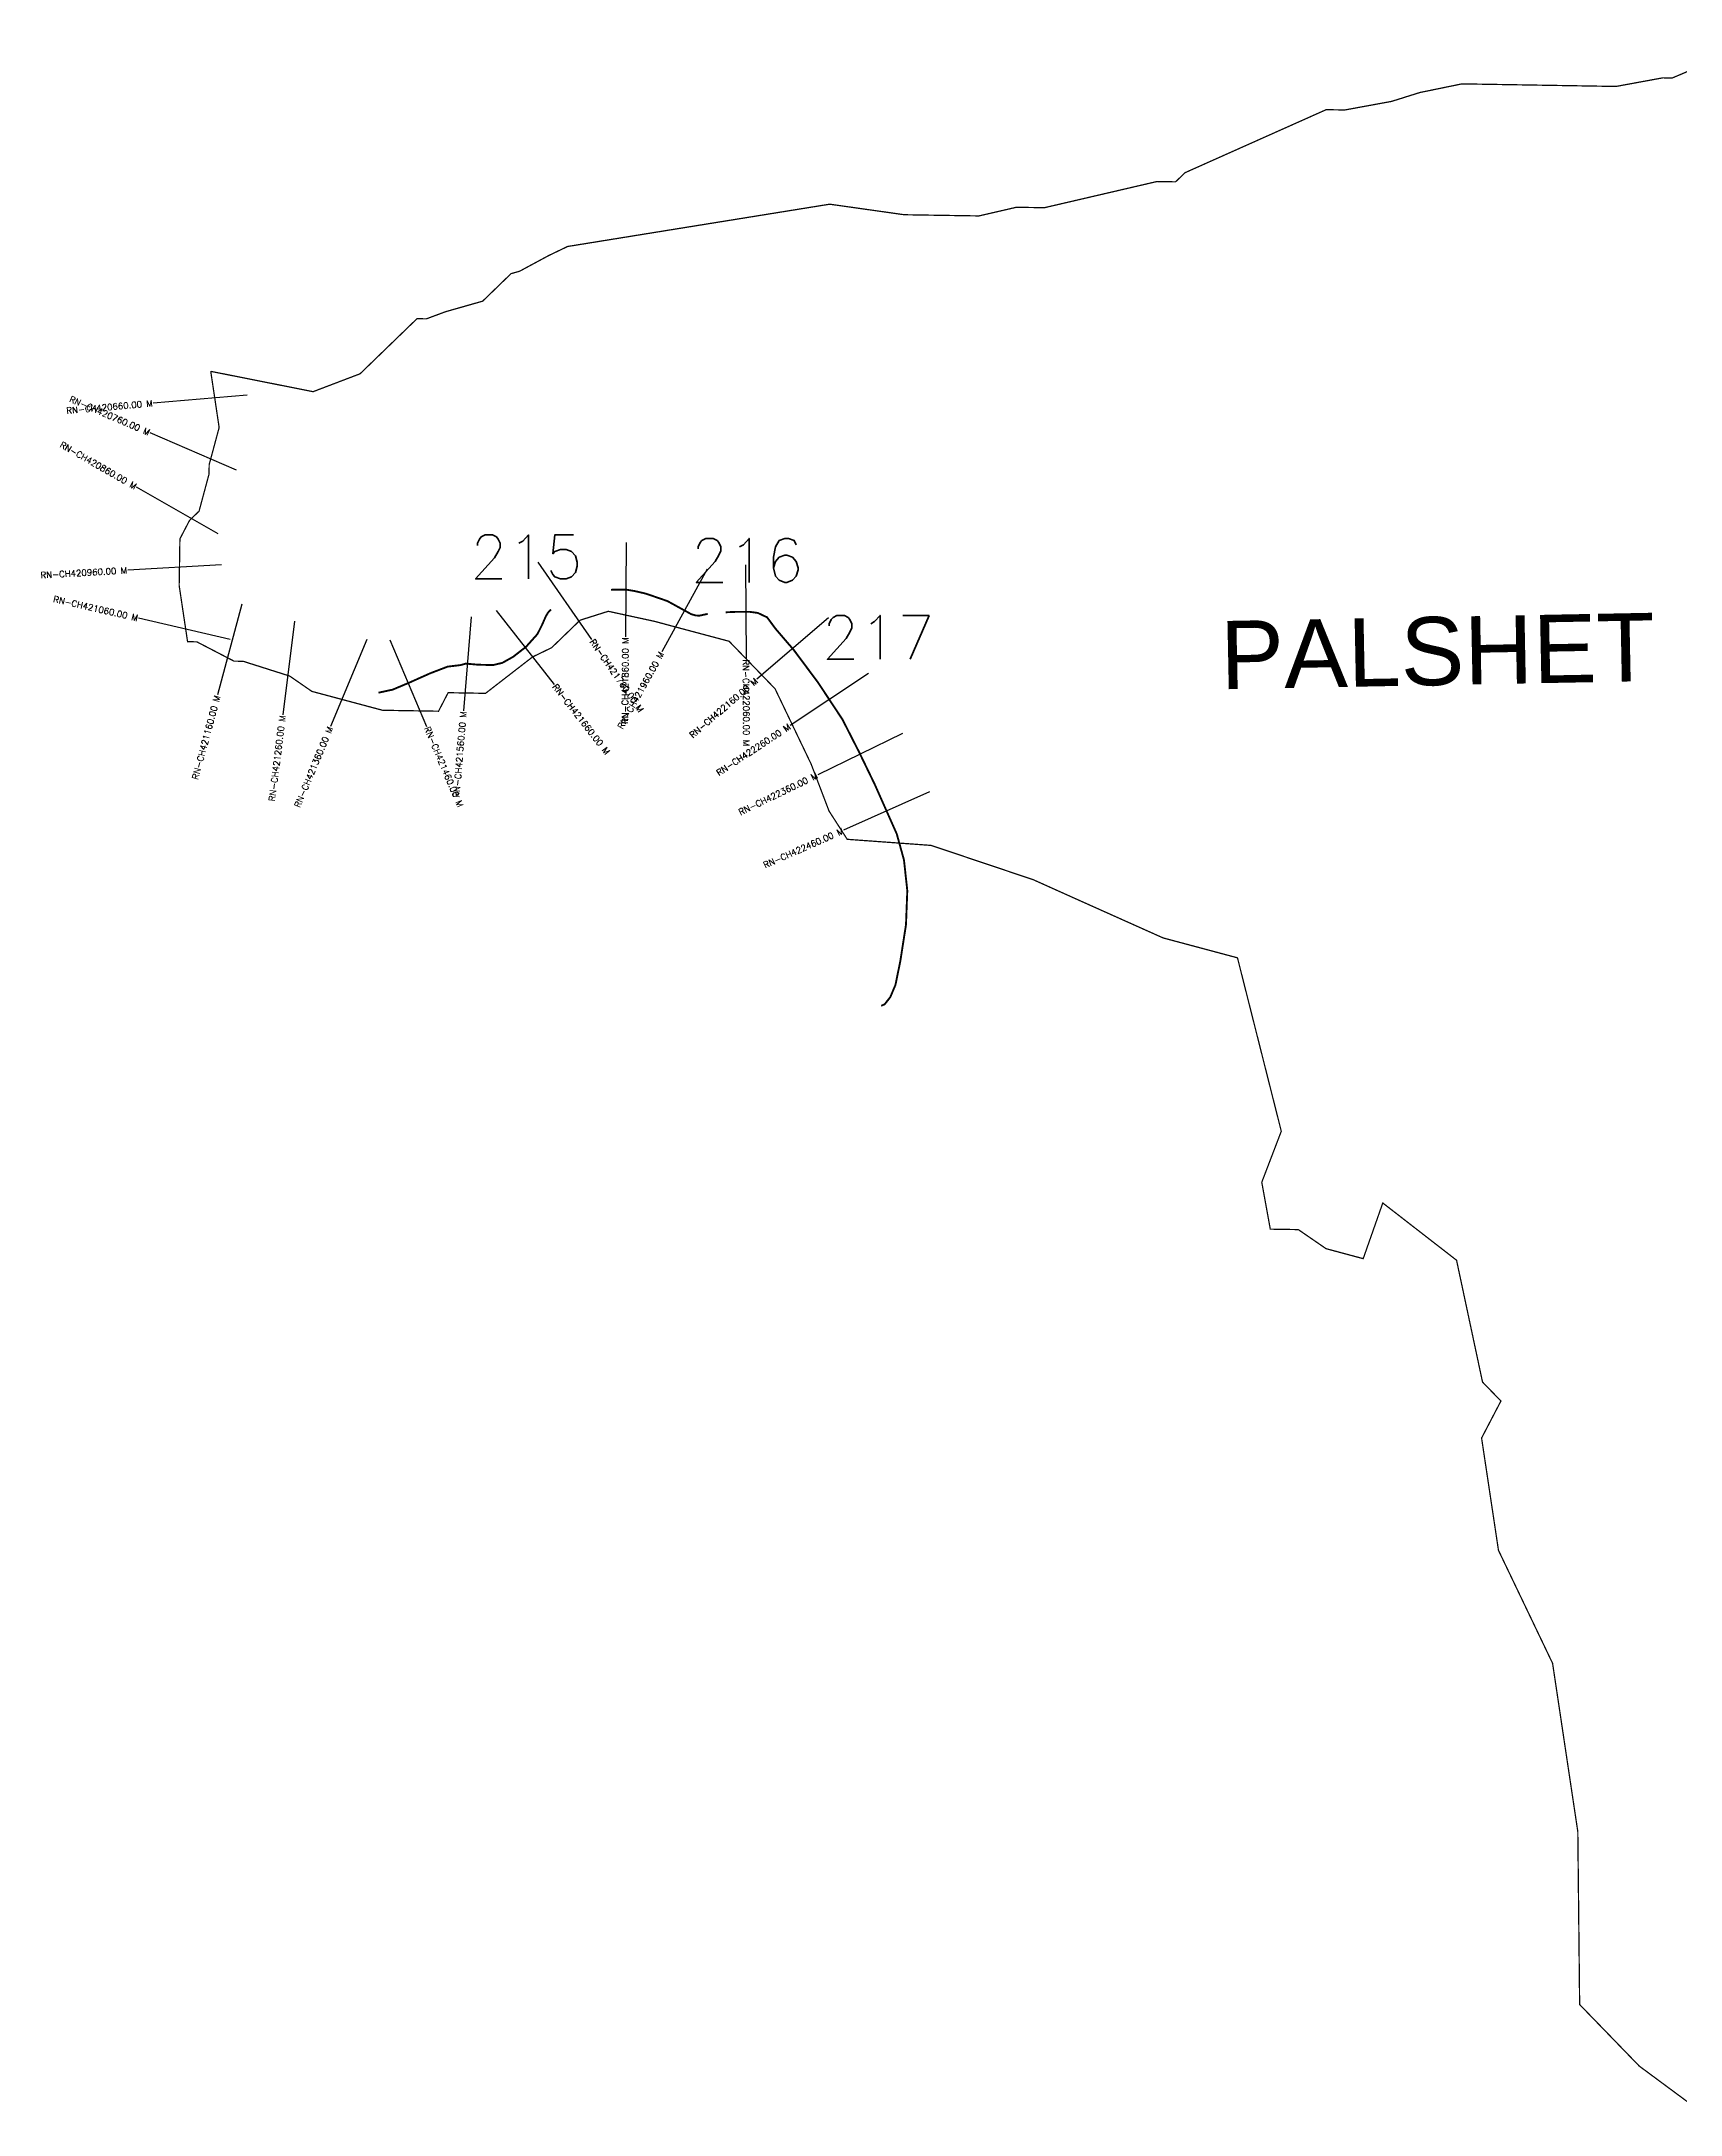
# Model space of a CAD drawing. Header units: metres. Extents: x 307149 to 311689, y 1926077 to 1930503.
# Drawn here: x 307149 to 309760, y 1927028 to 1930331 of the extents above; entities that cross this region are included whole.
import ezdxf
from ezdxf.enums import TextEntityAlignment as Align

# ---------------------------------------------------------------- set-up
doc = ezdxf.new("R2010")
doc.units = ezdxf.units.M
for name, color, linetype in [('CS', 134, 'Continuous'), ('CSMark', 6, 'Continuous'), ('NATURALLY PROTECTED', 3, 'Continuous'), ('VILLAGE NAME', 250, 'Continuous')]:
    doc.layers.add(name, color=color, linetype=linetype)
doc.styles.get("Standard").update_dxf_attribs({"font": 'simplex.shx'})

msp = doc.modelspace()

# ---------------------------------------------------------------- linework, layer by layer
at = {"color": 6, "const_width": 2, "flags": 128}
for points in [[(307418.8, 1929805.1), (307581.9, 1929772.7), (307656.7, 1929801.2), (307747.4, 1929889), (307762.3, 1929888.7), (307792.6, 1929900), (307852, 1929916.9), (307897.3, 1929960.8), (307910.7, 1929964.5), (307957.3, 1929989.6), (307987.3, 1930004), (308149.4, 1930030.2), (308404.9, 1930071.4), (308523.7, 1930054.6), (308642.6, 1930052.7), (308702.3, 1930066.5), (308746.9, 1930065.8), (308926.2, 1930107.5), (308955.9, 1930107), (308971, 1930121.6), (309195.8, 1930222), (309225.5, 1930221.5), (309300.1, 1930235.2), (309345, 1930249.3), (309412.2, 1930263.1), (309657.6, 1930259), (309732.1, 1930272.7), (309747, 1930272.4), (309881.8, 1930329.7)], [(309797.5, 1927028.8), (309694.7, 1927104.9), (309604.6, 1927197.9), (309599.6, 1927203.1), (309596.7, 1927478.4), (309556.5, 1927746.7), (309470.3, 1927926.7), (309443.4, 1928105.6), (309474.2, 1928164.6), (309444.9, 1928194.8), (309403.5, 1928388.9), (309286, 1928480.1), (309254.8, 1928391.4), (309195.6, 1928407.3), (309151.4, 1928437.7), (309106.8, 1928438.4), (309093.2, 1928513.1), (309124.3, 1928594.4), (309054.5, 1928870.7), (308936, 1928902.4), (308800.7, 1928963), (308729.3, 1928995.1), (308566.5, 1929049.8), (308432.8, 1929059.5), (308403.8, 1929104.6), (308375.3, 1929179.4), (308317.8, 1929299.4), (308244.7, 1929375), (308148.4, 1929400.7), (308126.2, 1929406.7), (308087.9, 1929415), (308052.1, 1929422.8), (308007.2, 1929408.6), (307961.9, 1929364.8), (307931.4, 1929350), (307856.6, 1929292.1), (307797, 1929293.1), (307781.7, 1929263.6), (307692.5, 1929265.1), (307579.9, 1929295.2), (307544.6, 1929319.6), (307470.6, 1929343.1), (307455.8, 1929343.4), (307396.7, 1929374.1), (307381.9, 1929374.4), (307368.5, 1929463.8), (307369.7, 1929538.2), (307385.1, 1929567.7), (307400.2, 1929582.3), (307416.1, 1929641.5), (307416.3, 1929656.4), (307432.2, 1929715.6), (307418.8, 1929805.1)]]:
    msp.add_lwpolyline(points, dxfattribs=at)
at = {"layer": 'CS'}
for p, q in [((307476.7, 1929767.3), (307327.3, 1929754.4)), ((307460.1, 1929647.9), (307322.2, 1929707)), ((307430.7, 1929546), (307300.4, 1929620.4)), ((308080.6, 1929532.2), (308079.5, 1929382.2)), ((307436.2, 1929496.7), (307286.5, 1929488.2)), ((307939.7, 1929500.9), (308025.5, 1929377.8)), ((308209.7, 1929489.9), (308137.5, 1929358.4)), ((308270.9, 1929497), (308271.6, 1929347)), ((307468.6, 1929434.3), (307429.7, 1929289.5)), ((307873.3, 1929424.1), (307965.8, 1929306)), ((307449.9, 1929378), (307303.8, 1929411.6)), ((307552.3, 1929406.8), (307533.4, 1929257.9)), ((307833.9, 1929413.9), (307821.3, 1929264.4)), ((308402.8, 1929412.2), (308289, 1929314.4)), ((307667.4, 1929377.7), (307609.7, 1929239.2)), ((307704, 1929377.4), (307762.7, 1929239.4)), ((308466.9, 1929323.5), (308341.7, 1929240.8)), ((308520.8, 1929227.9), (308385.8, 1929162.5)), ((308564.1, 1929135), (308427, 1929074.1))]:
    msp.add_line(p, q, dxfattribs=at)
at = {"layer": 'NATURALLY PROTECTED', "const_width": 3, "flags": 128}
for points in [[(308056.4, 1929456.9), (308059.5, 1929457.3), (308081.2, 1929457.2), (308094.8, 1929454.9), (308112.1, 1929450.9), (308146.3, 1929439.1), (308174.5, 1929423.6), (308184.3, 1929418.2), (308191, 1929416.2), (308197.3, 1929415.8), (308210.6, 1929418.7)], [(307686.1, 1929293.1), (307708.7, 1929298), (307735.3, 1929309.2), (307768.2, 1929323.9), (307796.1, 1929334.6), (307816.8, 1929337.1), (307825, 1929339.4), (307844.8, 1929337.7), (307868.5, 1929337.1), (307883.3, 1929340.6), (307900.6, 1929350.3), (307921.2, 1929366.3), (307939.2, 1929386.4), (307946.8, 1929401.5), (307952.5, 1929414.5), (307955.9, 1929420.4), (307961, 1929425.6)], [(308239.3, 1929421.2), (308255.3, 1929421.9), (308277, 1929422), (308290.3, 1929420.2), (308305.1, 1929413.2), (308319, 1929394.5), (308347.7, 1929361.1), (308386.3, 1929309.3), (308425.3, 1929250.3), (308451.8, 1929198.3), (308476.6, 1929147.1), (308511.7, 1929068.1), (308523.2, 1929026.6), (308528.5, 1928977.8), (308526.4, 1928923.3), (308517.4, 1928865.6), (308509.6, 1928827.4), (308501.3, 1928807.9), (308492.4, 1928796.7), (308486.9, 1928794.2)]]:
    msp.add_lwpolyline(points, dxfattribs=at)

# ---------------------------------------------------------------- texts
at = {"char_height": 70, "attachment_point": 1}
for s, width, insert in [('215', 95.172, (307831.8, 1929544.5)), ('216', 176.573, (308183.4, 1929538.9)), ('217', 95.172, (308392.2, 1929416.3))]:
    msp.add_mtext_dynamic_manual_height_columns(s, width=width, gutter_width=1, heights=[0], dxfattribs=dict(at, insert=insert))
at = {"layer": 'CSMark'}
for s, rotation, p in [('RN-CH420660.00 M', 4.9691, (307326.3, 1929754.3)), ('RN-CH420760.00 M', 336.7992, (307321.3, 1929707.3)), ('RN-CH420860.00 M', 330.2585, (307299.6, 1929620.9)), ('RN-CH420960.00 M', 3.2716, (307285.5, 1929488.1)), ('RN-CH421060.00 M', 347.0664, (307302.8, 1929411.8)), ('RN-CH421960.00 M', 61.2589, (308137.1, 1929357.5)), ('RN-CH421860.00 M', 89.5969, (308079.5, 1929381.2)), ('RN-CH422160.00 M', 40.6762, (308288.3, 1929313.8)), ('RN-CH421160.00 M', 74.9734, (307429.4, 1929288.5)), ('RN-CH421260.00 M', 82.7802, (307533.3, 1929257)), ('RN-CH421560.00 M', 85.1901, (307821.3, 1929263.4)), ('RN-CH421360.00 M', 67.3586, (307609.3, 1929238.3)), ('RN-CH422260.00 M', 33.43, (308340.9, 1929240.3)), ('RN-CH422360.00 M', 25.8408, (308384.9, 1929162.1)), ('RN-CH422460.00 M', 23.9415, (308426.1, 1929073.7))]:
    msp.add_text(s, height=10, rotation=rotation, dxfattribs=at).set_placement(p, align=Align.MIDDLE_RIGHT)
for s, rotation, p in [('RN-CH421760.00 M', 304.8664, (308026, 1929377)), ('RN-CH422060.00 M', 270.2525, (308271.6, 1929346)), ('RN-CH421660.00 M', 308.0729, (307966.4, 1929305.2)), ('RN-CH421460.00 M', 293.0209, (307763.1, 1929238.5))]:
    msp.add_text(s, height=10, rotation=rotation, dxfattribs=at).set_placement(p, align=Align.MIDDLE_LEFT)
at = {"layer": 'VILLAGE NAME', "insert": (309026.1, 1929407.2), "char_height": 108.748, "attachment_point": 1, "rotation": 1.1028}
msp.add_mtext_dynamic_manual_height_columns('{\\fArial|b0|i0|c0|p34;PALSHET}', width=1571.314, gutter_width=543.7, heights=[0], dxfattribs=at)

doc.saveas('drawing.dxf')
